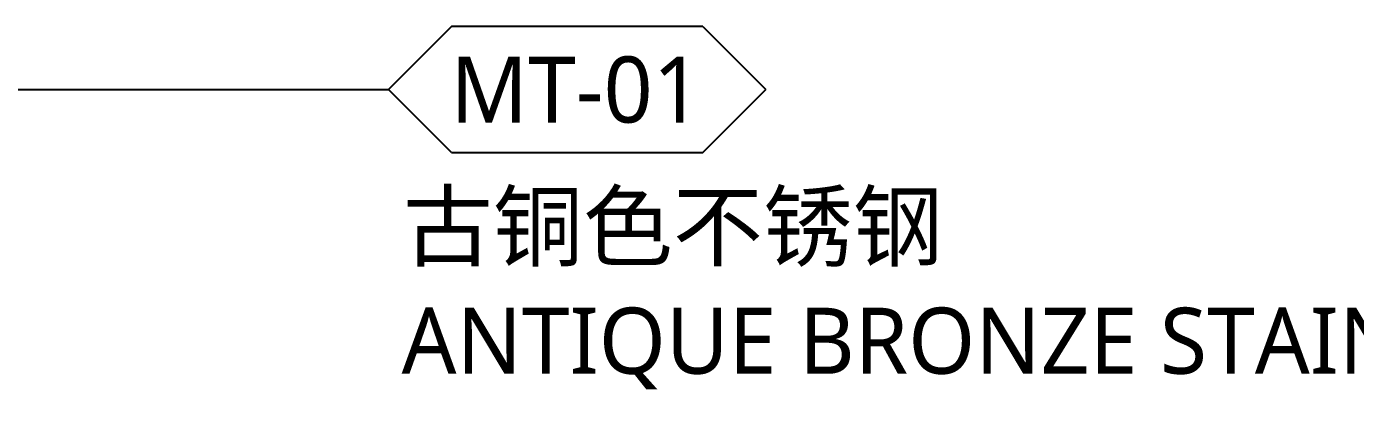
# Model space of a CAD drawing. Header units: millimetres. Extents: x 92928 to 223128, y -11456 to 21098.
# Drawn here: x 185870 to 186373, y 3932 to 4071 of the extents above; entities that cross this region are included whole.
import ezdxf
from ezdxf import colors
from ezdxf.entities.mleader import LeaderData, LeaderLine
from ezdxf.enums import TextEntityAlignment as Align
from ezdxf.math import Vec2, Vec3

# ---------------------------------------------------------------- set-up
doc = ezdxf.new("R2010")
doc.units = ezdxf.units.MM
doc.layers.add('_ACM-A-ANNO-DIMS @ 10', color=2, linetype='Continuous', lineweight=13)
doc.layers.add('WALL TYPE$0$G-ANNO-NOTE-CH', color=7, linetype='Continuous')
doc.styles.add('WALL TYPE$0$Aecom Chinese', font='Microsoft YaHei.ttf')

# ---------------------------------------------------------------- blocks, each defined once
blk = doc.blocks.new('WHA12202707')
at = {"transparency": 16777216}
for p, q in [((2.381249999995816, 2.381249999998545), (0, 0)), ((11.90624999998818, 2.381249999998545), (2.381249999995816, 2.381249999998545)), ((11.90624999998818, 2.381249999998545), (14.28749999998399, 0)), ((2.381249999995816, -2.381249999994907), (0, 0)), ((11.90624999998818, -2.381249999994907), (14.28749999998399, 0)), ((2.381249999995816, -2.381249999994907), (11.90624999998818, -2.381249999994907))]:
    blk.add_line(p, q, dxfattribs=at)
at = {"transparency": 16777216, "style": 'WALL TYPE$0$Aecom Chinese'}
blk.add_attdef('英文2', (0.4915142908575945, -14.58335883787367), '', height=2.5, dxfattribs=at)
at = {"layer": 'WALL TYPE$0$G-ANNO-NOTE-CH', "transparency": 16777216, "style": 'WALL TYPE$0$Aecom Chinese'}
blk.add_attdef('编号', text='', height=2.5, dxfattribs=at).set_placement((7.100982051833853, 0), align=Align.MIDDLE)
for tag, p in [('中文', (0.5380008727915992, -5.178695852169766)), ('英文', (0.4915142908830603, -9.507158057298511))]:
    blk.add_attdef(tag, text='', height=2.5, dxfattribs=at).set_placement(p, align=Align.MIDDLE_LEFT)

msp = doc.modelspace()

# ---------------------------------------------------------------- leaders
at = {"layer": '_ACM-A-ANNO-DIMS @ 10'}
ml = msp.add_multileader_block('Standard', dxfattribs=at)
ml.set_content('WHA12202707', color=256, scale=10)
ml.set_attribute('编号', 'MT-01', width=0)
ml.set_attribute('中文', '古铜色不锈钢', width=0)
ml.set_attribute('英文', 'ANTIQUE BRONZE STAINLESS STEEL', width=0)
ml.set_attribute('英文2', '', width=0)
ml.set_leader_properties(color=2)
ml.build(insert=Vec2(0, 0))
ml.multileader.update_dxf_attribs({"text_right_attachment_type": 6, "dogleg_length": 0.36, "arrow_head_size": 20, "scale": 10})
ctx = ml.context
ctx.base_point, ctx.scale, ctx.char_height, ctx.arrow_head_size, ctx.landing_gap_size, ctx.plane_origin = Vec3(186006.728200078, 4047.222629505273), 10, 750, 20, 0.8999999999999999, Vec3(188519.0550939101, -926.8016342815554)
ctx.right_attachment = 6
notes = []
notes.append((ctx, [(0, (1, 1, 0), (185959.3253230748, 4047.222629505273), (1, 0), 47.40287700319059, [(1, [(185577.4539734261, 4047.222629505273)], 0, [])])]))
ctx.block.insert = Vec3(186006.728200078, 4047.222629505255)
for ctx, leaders in notes:
    for number, flags, end, landing, length, lines in leaders:
        leader = LeaderData()
        leader.index, (leader.has_last_leader_line, leader.has_dogleg_vector, leader.attachment_direction) = number, flags
        leader.last_leader_point, leader.dogleg_vector, leader.dogleg_length = Vec3(end), Vec3(landing), length
        for number, points, colour, breaks in lines:
            line = LeaderLine()
            line.index, line.vertices, line.color, line.breaks = number, Vec3.list(points), colors.encode_raw_color(colour), breaks
            leader.lines.append(line)
        ctx.leaders.append(leader)

doc.saveas('drawing.dxf')
